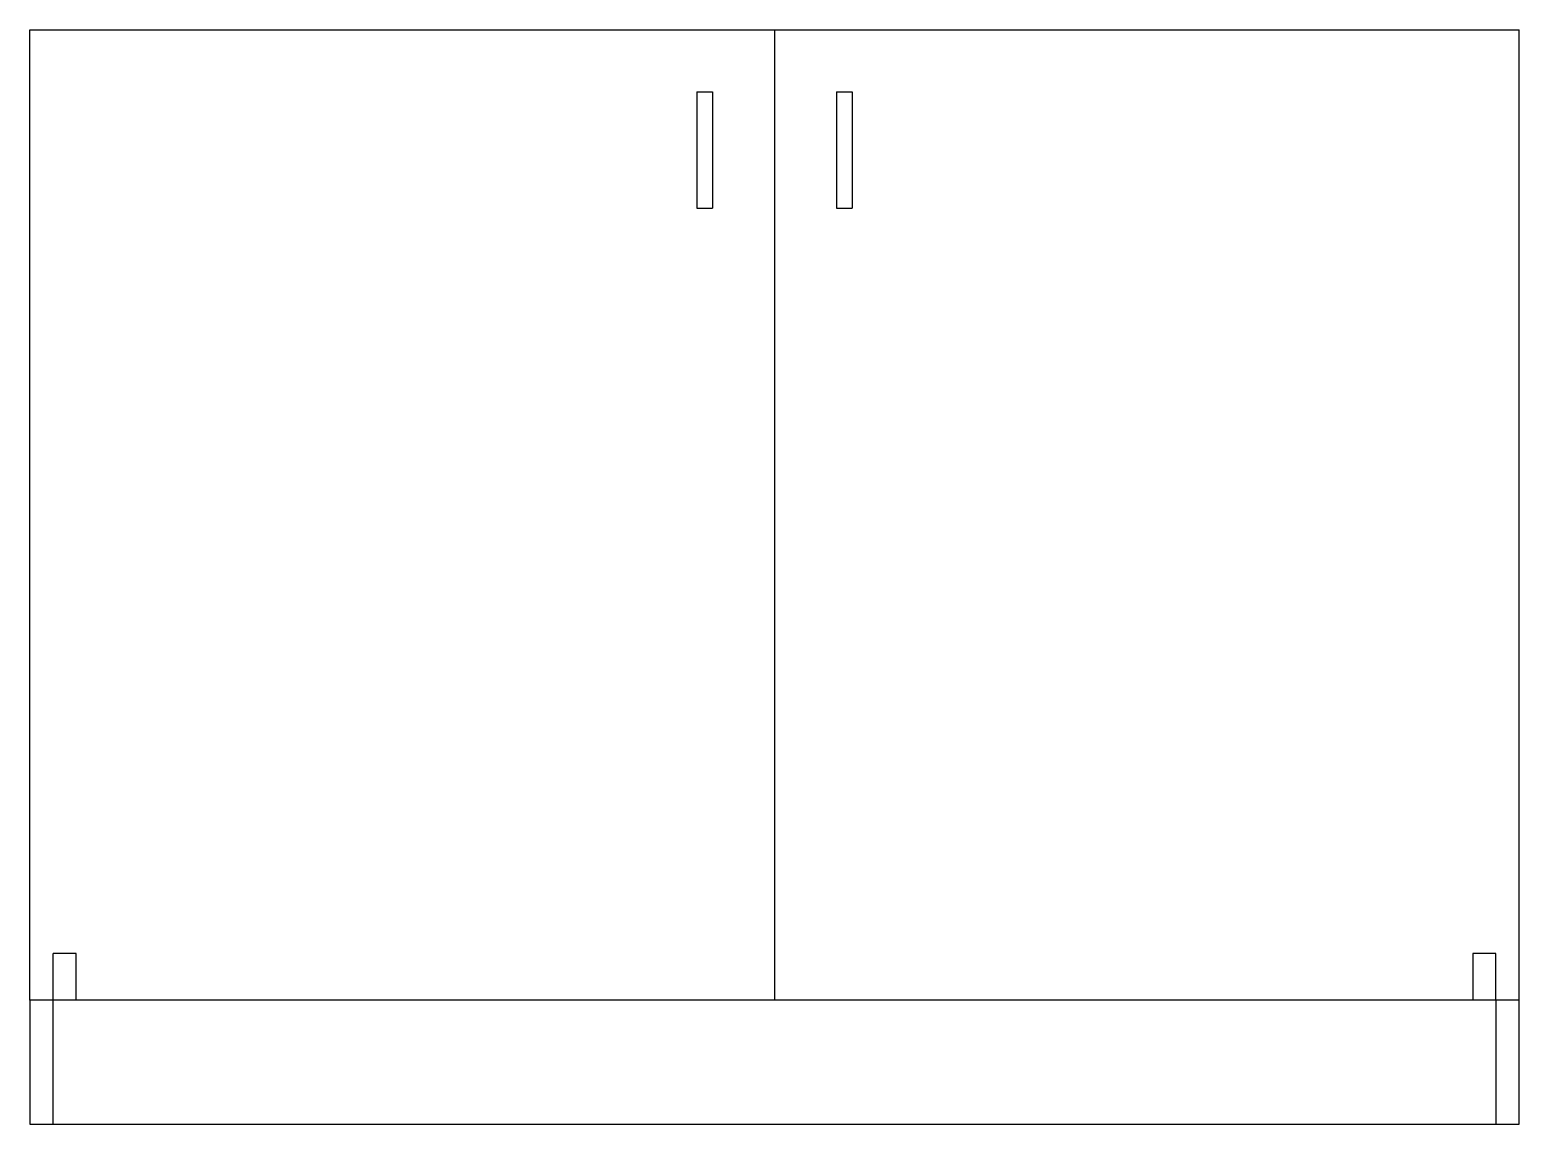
# Model space of a CAD drawing. Extents: x 0 to 48, y 0 to 35.2.
import ezdxf

# ---------------------------------------------------------------- set-up
doc = ezdxf.new("R2010")
doc.units = 0
doc.header["$LTSCALE"] = 3
doc.linetypes.add('HIDDEN', pattern=[0])
doc.linetypes.add('HIDDEN2', pattern=[0])
doc.layers.get('0').update_dxf_attribs({"linetype": 'CONTINUOUS'})
doc.layers.add('HID', color=7, linetype='HIDDEN')
doc.layers.add('HID2', color=7, linetype='HIDDEN2')

msp = doc.modelspace()

# ---------------------------------------------------------------- linework, layer by layer
at = {"color": 0}
for p, q in [((0, 4), (0, 35.25)), ((0, 35.25), (48, 35.25)), ((24, 35.25), (24, 4)), ((48, 4), (48, 35.25)), ((21.5, 33.25), (21.5, 29.5)), ((21.5, 33.25), (22, 33.25)), ((22, 33.25), (22, 29.5)), ((26, 33.25), (26, 29.5)), ((26, 33.25), (26.5, 33.25)), ((26.5, 33.25), (26.5, 29.5)), ((21.5, 29.5), (22, 29.5)), ((26, 29.5), (26.5, 29.5)), ((48, 4), (0, 4)), ((0, 4), (0, 0)), ((0.75, 0), (0.75, 4)), ((47.25, 4), (47.25, 0)), ((48, 0), (48, 4)), ((0, 0), (48, 0))]:
    msp.add_line(p, q, dxfattribs=at)
at = {"layer": 'HID', "color": 0}
for p, q in [((0.75, 4), (0.75, 5.5)), ((1.5, 4), (1.5, 5.5)), ((46.5, 5.5), (46.5, 4)), ((47.25, 4), (47.25, 5.5))]:
    msp.add_line(p, q, dxfattribs=at)
at = {"layer": 'HID2', "color": 0}
for p, q in [((1.5, 5.5), (0.75, 5.5)), ((47.25, 5.5), (46.5, 5.5))]:
    msp.add_line(p, q, dxfattribs=at)

doc.saveas('drawing.dxf')
